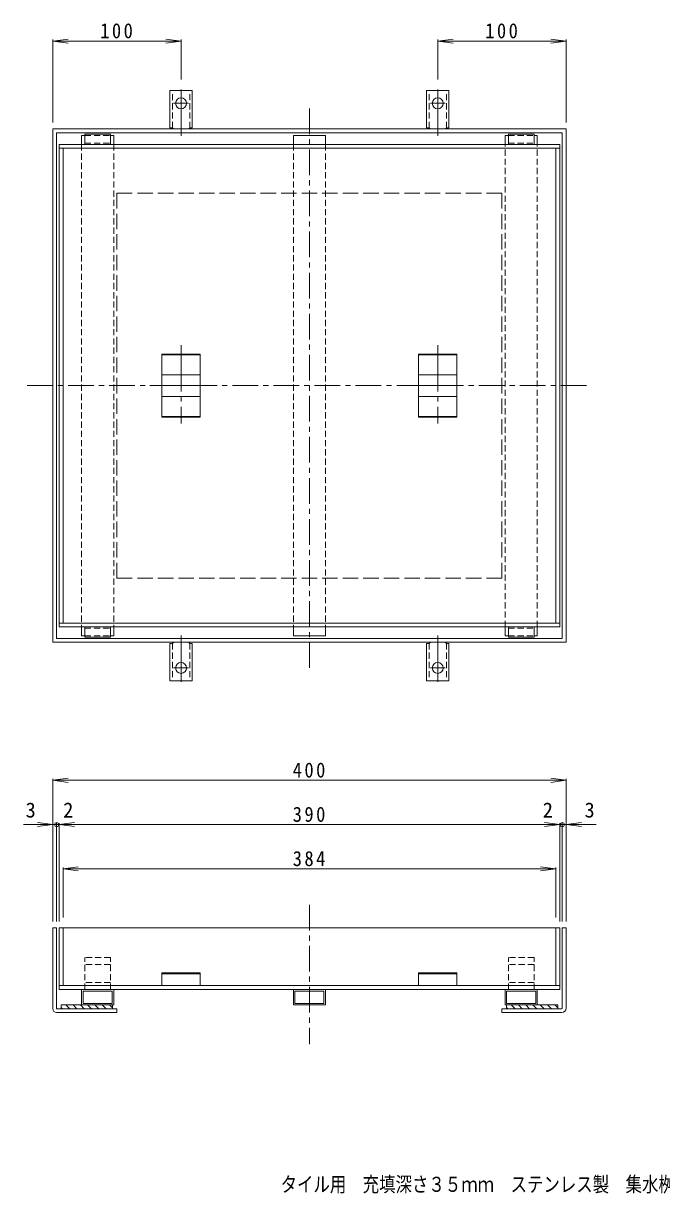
# Model space of a CAD drawing. Units: millimetres at full size, sheet at 1:4. Extents: x -512 to 647, y -547 to 431.
# Drawn here: x -512 to -14, y -529 to 383 of the extents above; entities that cross this region are included whole.
import ezdxf
from ezdxf.enums import TextEntityAlignment as Align

# ---------------------------------------------------------------- set-up
doc = ezdxf.new("R2010")
doc.units = ezdxf.units.MM
doc.header["$LTSCALE"] = 4
doc.header["$PDMODE"] = 32
doc.header["$PDSIZE"] = 3.2
for name, pattern in [('CHAIN1', [8, 5, -1, 1, -1]), ('CHAIN2', [12, 9, -1, 1, -1]), ('DASHED1', [1.8, 1.2, -0.6]), ('DASHED3', [4, 3, -1])]:
    doc.linetypes.add(name, pattern=pattern)
for name, color, linetype, lineweight in [('0-0_通り芯', 7, 'CHAIN2', 9), ('0-1_躯体', 2, 'Continuous', 9), ('0-2_仕上', 3, 'Continuous', 9), ('0-3_建具', 4, 'Continuous', 9), ('0-4_その他', 7, 'Continuous', 9), ('0-6_ハッチ', 6, 'Continuous', 9), ('0-A', 2, 'DASHED3', 9)]:
    doc.layers.add(name, color=color, linetype=linetype, lineweight=lineweight)
doc.layers.add('F-5_F-5ﾚｲﾔ', color=2, linetype='Continuous')
doc.styles.add('ＭＳ ゴシック', font='')
doc.styles.get('ＭＳ ゴシック').set_extended_font_data('MS Gothic')

msp = doc.modelspace()

# ---------------------------------------------------------------- linework, layer by layer
at = {"layer": '0-0_通り芯', "linetype": 'CHAIN1'}
for p, q in [((-288.649, -119), (-288.649, 321)), ((-508.649, 101), (-68.649, 101)), ((-288.649, -303.509), (-288.649, -412.119))]:
    msp.add_line(p, q, dxfattribs=at)
at = {"layer": '0-0_通り芯'}
for p, q in [((-388.678, 132.521), (-388.678, 71.492)), ((-188.678, 132.521), (-188.678, 71.492)), ((-413.089, 100.999), (-365.674, 100.999)), ((-213.089, 100.999), (-165.674, 100.999))]:
    msp.add_line(p, q, dxfattribs=at)
at = {"layer": '0-1_躯体'}
for p, q in [((-397.399, 302), (-397.399, 331)), ((-388.649, 331), (-397.399, 331)), ((-388.649, 331), (-379.899, 331)), ((-379.899, 302), (-379.899, 331)), ((-188.649, 331), (-197.399, 331)), ((-197.399, 302), (-197.399, 331)), ((-188.649, 331), (-179.899, 331)), ((-179.899, 302), (-179.899, 331)), ((-397.399, 302), (-396.149, 302)), ((-379.899, 302), (-381.149, 302)), ((-197.399, 302), (-196.149, 302)), ((-179.899, 302), (-181.149, 302)), ((-397.399, -100), (-396.149, -100)), ((-397.399, -100), (-397.399, -129)), ((-379.899, -100), (-381.149, -100)), ((-379.899, -100), (-379.899, -129)), ((-197.399, -100), (-196.149, -100)), ((-197.399, -100), (-197.399, -129)), ((-179.899, -100), (-181.149, -100)), ((-179.899, -100), (-179.899, -129)), ((-388.649, -129), (-397.399, -129)), ((-388.649, -129), (-379.899, -129)), ((-188.649, -129), (-197.399, -129)), ((-188.649, -129), (-179.899, -129))]:
    msp.add_line(p, q, dxfattribs=at)
at = {"layer": '0-1_躯体', "linetype": 'DASHED1'}
for p, q in [((-395.399, 301.854), (-395.399, 331)), ((-381.899, 301.854), (-381.899, 331)), ((-195.399, 301.854), (-195.399, 331)), ((-181.899, 301.854), (-181.899, 331)), ((-395.399, -99.854), (-395.399, -129)), ((-381.899, -99.854), (-381.899, -129)), ((-195.399, -99.854), (-195.399, -129)), ((-181.899, -99.854), (-181.899, -129))]:
    msp.add_line(p, q, dxfattribs=at)
at = {"layer": '0-1_躯体', "linetype": 'CHAIN2'}
for p, q in [((-388.649, 331.781), (-388.649, 292)), ((-188.649, 331.781), (-188.649, 292)), ((-388.649, 321), (-394.425, 321)), ((-388.649, 321), (-382.872, 321)), ((-188.649, 321), (-194.425, 321)), ((-188.649, 321), (-182.873, 321)), ((-388.649, -129.781), (-388.649, -90)), ((-188.649, -129.781), (-188.649, -90)), ((-388.649, -119), (-394.425, -119)), ((-388.649, -119), (-382.872, -119)), ((-188.649, -119), (-194.425, -119)), ((-188.649, -119), (-182.873, -119))]:
    msp.add_line(p, q, dxfattribs=at)
at = {"layer": '0-1_躯体'}
for centre in [(-388.649, 321), (-188.649, 321), (-388.649, -119), (-188.649, -119)]:
    msp.add_circle(centre, 4.25, dxfattribs=at)
for centre, start, end in [((-396.149, 300), 30.00051, 90), ((-381.149, 300), 90, 149.99949), ((-196.149, 300), 30.00051, 90), ((-181.149, 300), 90, 149.99949), ((-396.149, -98), 270, 329.99949), ((-381.149, -98), 210.00051, 270), ((-196.149, -98), 270, 329.99949), ((-181.149, -98), 210.00051, 270)]:
    msp.add_arc(centre, 2, start, end, dxfattribs=at)
at = {"layer": '0-2_仕上'}
for p, q in [((-463.649, 296), (-466.149, 296)), ((-466.149, 289), (-466.149, 296)), ((-441.149, 296), (-443.649, 296)), ((-441.149, 289), (-441.149, 296)), ((-276.149, 296), (-301.149, 296)), ((-301.149, 289), (-301.149, 296)), ((-276.149, 289), (-276.149, 296)), ((-133.649, 296), (-136.149, 296)), ((-136.149, 289), (-136.149, 296)), ((-111.149, 296), (-113.649, 296)), ((-111.149, 289), (-111.149, 296)), ((-483.649, 289), (-483.649, -87)), ((-483.649, 289), (-93.649, 289)), ((-483.649, 286), (-93.649, 286)), ((-480.649, 286), (-480.649, -84)), ((-96.649, -84), (-96.649, 286)), ((-93.649, -87), (-93.649, 289)), ((-403.678, 125.454), (-403.678, 76.545)), ((-403.678, 125.454), (-373.678, 125.454)), ((-403.678, 124.954), (-373.678, 124.954)), ((-373.678, 76.545), (-373.678, 125.454)), ((-203.678, 125.454), (-203.678, 76.545)), ((-203.678, 125.454), (-173.678, 125.454)), ((-203.678, 124.954), (-173.678, 124.954)), ((-173.678, 76.545), (-173.678, 125.454)), ((-403.678, 109.365), (-373.678, 109.365)), ((-203.678, 109.365), (-173.678, 109.365)), ((-403.678, 92.633), (-373.678, 92.633)), ((-203.678, 92.633), (-173.678, 92.633)), ((-403.678, 77.045), (-373.678, 77.045)), ((-403.678, 76.545), (-373.678, 76.545)), ((-203.678, 77.045), (-173.678, 77.045)), ((-203.678, 76.545), (-173.678, 76.545)), ((-483.649, -84), (-93.649, -84)), ((-483.649, -87), (-93.649, -87)), ((-466.149, -87), (-466.149, -94)), ((-441.149, -87), (-441.149, -94)), ((-301.149, -87), (-301.149, -94)), ((-276.149, -87), (-276.149, -94)), ((-136.149, -87), (-136.149, -94)), ((-111.149, -87), (-111.149, -94)), ((-463.649, -94), (-466.149, -94)), ((-441.149, -94), (-443.649, -94)), ((-276.149, -94), (-301.149, -94)), ((-133.649, -94), (-136.149, -94)), ((-111.149, -94), (-113.649, -94)), ((-483.649, -321.568), (-483.649, -369.568)), ((-93.649, -321.568), (-483.649, -321.568)), ((-480.649, -321.568), (-480.649, -366.568)), ((-96.649, -321.568), (-96.649, -366.568)), ((-93.649, -321.568), (-93.649, -369.568)), ((-93.649, -366.568), (-483.649, -366.568)), ((-93.649, -369.568), (-483.649, -369.568)), ((-466.149, -369.568), (-466.149, -381.568)), ((-442.349, -370.768), (-464.949, -370.768)), ((-442.349, -380.368), (-442.349, -370.768)), ((-441.149, -369.568), (-441.149, -381.568)), ((-299.949, -370.768), (-299.949, -380.368)), ((-277.349, -370.768), (-299.949, -370.768)), ((-276.149, -369.568), (-276.149, -381.568)), ((-136.149, -369.568), (-136.149, -381.568)), ((-134.949, -370.768), (-134.949, -380.368)), ((-112.349, -370.768), (-134.949, -370.768)), ((-111.149, -369.568), (-111.149, -381.568)), ((-441.149, -381.568), (-466.149, -381.568)), ((-136.149, -381.568), (-111.149, -381.568))]:
    msp.add_line(p, q, dxfattribs=at)
at = {"layer": '0-2_仕上', "linetype": 'DASHED1'}
for p, q in [((-466.149, 289), (-466.149, -87)), ((-441.149, 289), (-441.149, -87)), ((-301.149, 289), (-301.149, -87)), ((-276.149, 289), (-276.149, -87)), ((-136.149, -87), (-136.149, 289)), ((-111.149, -87), (-111.149, 289))]:
    msp.add_line(p, q, dxfattribs=at)
at = {"layer": '0-2_仕上'}
for points in [[(-464.949, -370.768), (-464.949, -380.368), (-442.349, -380.368)], [(-301.149, -369.568), (-301.149, -381.568), (-276.149, -381.568)], [(-299.949, -380.368), (-277.349, -380.368), (-277.349, -370.768)], [(-134.949, -380.368), (-112.349, -380.368), (-112.349, -370.768)]]:
    msp.add_lwpolyline(points, dxfattribs=at)
at = {"layer": '0-3_建具'}
for p, q in [((-488.649, 301), (-488.649, -99)), ((-488.649, 301), (-88.649, 301)), ((-88.649, -99), (-88.649, 301)), ((-485.649, 298), (-485.649, -96)), ((-485.649, 298), (-91.649, 298)), ((-463.649, 297), (-443.649, 297)), ((-463.649, 289), (-463.649, 297)), ((-443.649, 289), (-443.649, 297)), ((-133.649, 297), (-113.649, 297)), ((-133.649, 289), (-133.649, 297)), ((-113.649, 289), (-113.649, 297)), ((-91.649, -96), (-91.649, 298)), ((-463.649, -87), (-463.649, -95)), ((-443.649, -87), (-443.649, -95)), ((-133.649, -87), (-133.649, -95)), ((-113.649, -87), (-113.649, -95)), ((-488.649, -99), (-88.649, -99)), ((-485.649, -96), (-91.649, -96)), ((-463.649, -95), (-443.649, -95)), ((-133.649, -95), (-113.649, -95)), ((-488.649, -384.568), (-488.649, -321.568)), ((-485.649, -321.568), (-488.649, -321.568)), ((-88.649, -321.568), (-91.649, -321.568)), ((-91.649, -384.068), (-91.649, -321.568)), ((-88.649, -384.068), (-88.649, -321.568)), ((-403.678, -356.568), (-373.678, -356.568)), ((-403.678, -356.568), (-403.678, -366.568)), ((-403.678, -357.434), (-373.678, -357.434)), ((-373.678, -356.568), (-373.678, -366.568)), ((-203.678, -356.568), (-173.678, -356.568)), ((-203.678, -356.568), (-203.678, -366.568)), ((-203.678, -357.434), (-173.678, -357.434)), ((-173.678, -356.568), (-173.678, -366.568)), ((-403.678, -366.568), (-373.678, -366.568)), ((-203.678, -366.568), (-173.678, -366.568)), ((-485.649, -387.568), (-438.649, -387.568)), ((-438.649, -387.568), (-438.649, -384.568)), ((-138.649, -387.568), (-138.649, -384.568)), ((-92.149, -384.568), (-138.649, -384.568)), ((-92.149, -387.568), (-138.649, -387.568))]:
    msp.add_line(p, q, dxfattribs=at)
at = {"layer": '0-3_建具', "linetype": 'DASHED1'}
for p, q in [((-463.649, 296), (-443.649, 296)), ((-133.649, 296), (-113.649, 296)), ((-463.649, 290), (-443.649, 290)), ((-133.649, 290), (-113.649, 290)), ((-463.649, -88), (-443.649, -88)), ((-133.649, -88), (-113.649, -88)), ((-463.649, -94), (-443.649, -94)), ((-133.649, -94), (-113.649, -94)), ((-463.649, -369.568), (-463.649, -344.567)), ((-443.649, -344.567), (-463.649, -344.567)), ((-443.649, -369.568), (-443.649, -344.567)), ((-133.649, -369.568), (-133.649, -344.567)), ((-113.649, -344.567), (-133.649, -344.567)), ((-113.649, -369.568), (-113.649, -344.567)), ((-443.649, -350.068), (-463.649, -350.068)), ((-113.649, -350.068), (-133.649, -350.068)), ((-443.649, -364.068), (-463.649, -364.068)), ((-113.649, -364.068), (-133.649, -364.068))]:
    msp.add_line(p, q, dxfattribs=at)
at = {"layer": '0-3_建具'}
msp.add_lwpolyline([(-438.649, -384.568), (-485.649, -384.568), (-485.649, -321.568)], dxfattribs=at)
for centre, radius, start, end in [((-485.649, -384.568), 3, 180, 270), ((-92.149, -384.068), 0.5, 270, 0), ((-92.149, -384.068), 3.5, 270, 0)]:
    msp.add_arc(centre, radius, start, end, dxfattribs=at)
at = {"layer": '0-4_その他'}
for p, q in [((-488.649, 369.493), (-476.751, 371.06)), ((-488.649, 306), (-488.649, 370.693)), ((-488.649, 369.493), (-476.751, 367.927)), ((-488.649, 369.493), (-388.649, 369.493)), ((-388.649, 369.493), (-400.546, 371.06)), ((-388.649, 369.493), (-400.546, 367.927)), ((-388.649, 339.527), (-388.649, 370.693)), ((-188.649, 369.493), (-176.751, 371.06)), ((-188.649, 339.527), (-188.649, 370.693)), ((-188.649, 369.493), (-176.751, 367.927)), ((-88.649, 369.493), (-188.649, 369.493)), ((-88.649, 369.493), (-100.546, 371.06)), ((-88.649, 369.493), (-100.546, 367.927)), ((-88.649, 306), (-88.649, 370.693)), ((-488.649, -206.568), (-476.751, -205.001)), ((-488.649, -316.568), (-488.649, -205.368)), ((-488.649, -206.568), (-476.751, -208.134)), ((-488.649, -206.568), (-88.649, -206.568)), ((-88.649, -206.568), (-100.546, -205.001)), ((-88.649, -206.568), (-100.546, -208.134)), ((-88.649, -316.568), (-88.649, -205.368)), ((-511.501, -241.068), (-488.649, -241.068)), ((-488.649, -241.068), (-500.546, -239.501)), ((-488.649, -241.068), (-500.546, -242.634)), ((-488.649, -241.068), (-485.649, -241.068)), ((-485.649, -316.568), (-485.649, -239.868)), ((-485.649, -241.068), (-483.649, -241.068)), ((-483.649, -241.068), (-471.751, -239.501)), ((-483.649, -316.568), (-483.649, -239.868)), ((-483.649, -241.068), (-471.751, -242.634)), ((-483.649, -241.068), (-93.649, -241.068)), ((-93.649, -241.068), (-105.546, -239.501)), ((-93.649, -241.068), (-105.546, -242.634)), ((-93.649, -316.568), (-93.649, -239.868)), ((-93.649, -241.068), (-91.649, -241.068)), ((-91.649, -316.568), (-91.649, -239.868)), ((-91.649, -241.068), (-88.649, -241.068)), ((-88.649, -241.068), (-76.751, -239.501)), ((-88.649, -241.068), (-65.152, -241.068)), ((-88.649, -241.068), (-76.751, -242.634)), ((-480.649, -275.568), (-468.751, -274.001)), ((-480.649, -274.368), (-480.649, -313.568)), ((-480.649, -275.568), (-468.751, -277.134)), ((-480.649, -275.568), (-96.649, -275.568)), ((-96.649, -275.568), (-108.546, -274.001)), ((-96.649, -275.568), (-108.546, -277.134)), ((-96.649, -274.368), (-96.649, -313.568))]:
    msp.add_line(p, q, dxfattribs=at)
for p in [(-485.649, -241.068), (-91.649, -241.068)]:
    msp.add_point(p, dxfattribs=at)
at = {"layer": '0-6_ハッチ'}
for p, q in [((-482.149, -381.567), (-482.149, -384.567)), ((-442.149, -381.567), (-482.149, -381.567)), ((-478.405, -381.567), (-475.405, -384.567)), ((-472.748, -381.567), (-469.748, -384.567)), ((-467.091, -381.567), (-464.091, -384.567)), ((-461.435, -381.567), (-458.435, -384.567)), ((-455.778, -381.567), (-452.778, -384.567)), ((-450.121, -381.567), (-447.121, -384.567)), ((-444.464, -381.567), (-442.149, -383.883)), ((-442.149, -384.567), (-442.149, -381.567)), ((-135.149, -381.567), (-135.149, -384.567)), ((-95.149, -381.567), (-135.149, -381.567)), ((-131.405, -381.567), (-128.405, -384.567)), ((-125.748, -381.567), (-122.748, -384.567)), ((-120.091, -381.567), (-117.091, -384.567)), ((-114.435, -381.567), (-111.435, -384.567)), ((-108.778, -381.567), (-105.778, -384.567)), ((-103.121, -381.567), (-100.121, -384.567)), ((-97.464, -381.567), (-95.149, -383.883)), ((-95.149, -384.567), (-95.149, -381.567)), ((-482.149, -383.481), (-481.062, -384.567)), ((-482.149, -384.567), (-442.149, -384.567)), ((-135.149, -383.481), (-134.062, -384.567)), ((-135.149, -384.567), (-95.149, -384.567))]:
    msp.add_line(p, q, dxfattribs=at)
at = {"layer": '0-A'}
for p, q in [((-438.649, 251), (-438.649, -49)), ((-438.649, 251), (-138.649, 251)), ((-138.649, -49), (-138.649, 251)), ((-438.649, -49), (-138.649, -49))]:
    msp.add_line(p, q, dxfattribs=at)

# ---------------------------------------------------------------- texts
at = {"layer": '0-4_その他', "color": 2, "style": 'ＭＳ ゴシック'}
for s, p in [('3', (-509.83, -239.068)), ('2', (-480.528, -239.068)), ('2', (-106.846, -239.068)), ('3', (-74.313, -239.068))]:
    msp.add_text(s, height=11.73, dxfattribs=at).set_placement(p, align=Align.BOTTOM_LEFT)
at = {"layer": '0-4_その他', "color": 2, "char_height": 11.73, "attachment_point": 7, "style": 'ＭＳ ゴシック'}
for s, insert in [('\\T1.27;\\W0.9;100', (-451.649, 371.493)), ('\\T1.27;\\W0.9;100', (-151.649, 371.493)), ('\\T1.27;\\W0.9;400', (-301.649, -204.568)), ('\\T1.27;\\W0.9;390', (-301.649, -239.068)), ('\\T1.27;\\W0.9;384', (-301.649, -273.568))]:
    msp.add_mtext(s, dxfattribs=dict(at, insert=insert))
at = {"layer": 'F-5_F-5ﾚｲﾔ', "style": 'ＭＳ ゴシック', "width": 0.8}
msp.add_text('タイル用\u3000充填深さ３５ｍｍ\u3000ステンレス製\u3000集水桝用\u3000カラー舗装用みぞ蓋', height=11.73, dxfattribs=at).set_placement((-311.109, -530.764), align=Align.BOTTOM_LEFT)

doc.saveas('drawing.dxf')
